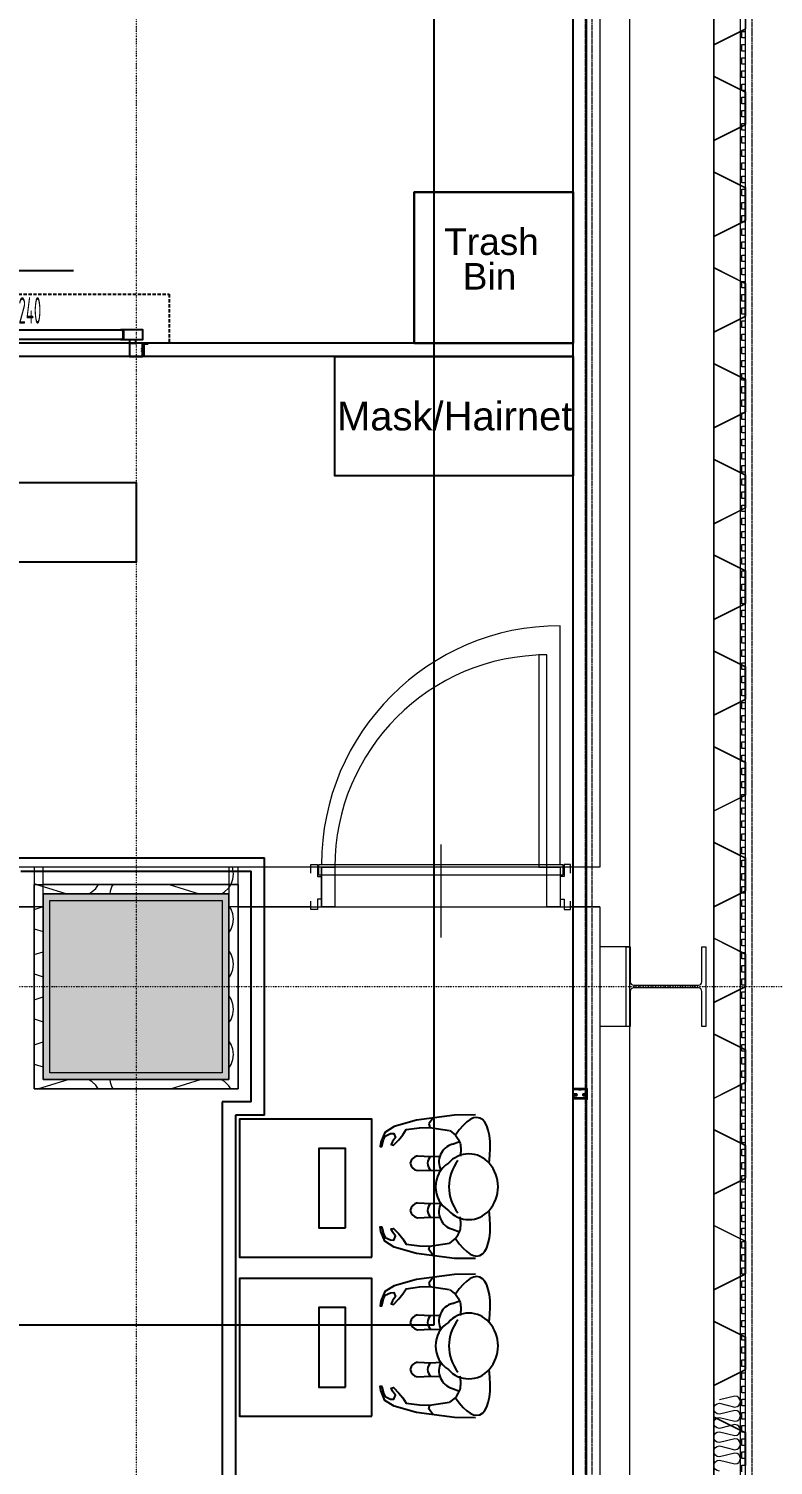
# Model space of a CAD drawing. Extents: x -32000 to 416743, y -254124 to 144214.
# Drawn here: x 261195 to 264005, y -1805 to 3611 of the extents above; entities that cross this region are included whole.
import ezdxf
from ezdxf.enums import TextEntityAlignment as Align

# ---------------------------------------------------------------- set-up
doc = ezdxf.new("R2010")
doc.units = 0
doc.header["$LTSCALE"] = 10
for name, pattern in [('H12PL4$0$JJP_三點線', [0.9, 0.3, -0.15, 0, -0.15, 0, -0.15, 0, -0.15]), ('H12PL4$0$JJP_虛線(退縮線、投影線、地下室範圍、非屬本工程、圖面分區)', [0.45, 0.3, -0.15]), ('H12PL4$0$TAI_虛線', [5.644, 2.822, -2.822]), ('XFDP30$0$HIDDEN2', [0.1875, 0.125, -0.0625]), ('XFM7P40ICA$0$H12PL4$0$JJP_三點線', [0.9, 0.3, -0.15, 0, -0.15, 0, -0.15, 0, -0.15]), ('XFM7P40ICA$0$H12PL4$0$JJP_虛線(退縮線、投影線、地下室範圍、非屬本工程、圖面分區)', [0.45, 0.3, -0.15])]:
    doc.linetypes.add(name, pattern=pattern)
for name, color, linetype in [('H12PL4$0$A-WALL-EX', 252, 'Continuous'), ('H12PL4$0$A-WALL-IN', 252, 'Continuous'), ('H12PL4$0$Door', 252, 'Continuous'), ('H12PL4$0$S-COL', 252, 'Continuous'), ('H12PL4$0$S-GRID', 252, 'Continuous'), ('H12PL4$0$S-SLAB-SHOW', 252, 'Continuous'), ('X-F2-L30-E-CT-LV-50K$0$E-CBL-EQPM', 230, 'Continuous'), ('X-F2-L30-FS-PIPE$0$F-SK-LINE3', 100, 'Continuous'), ('XFDP30$0$A-Door (50K)', 2, 'Continuous'), ('XFDP30$0$A-Partition-Col (50K)', 1, 'Continuous'), ('XFDP30$0$A-W-P1S (50K)', 2, 'Continuous'), ('XFDP30$0$A-W-P2D (50K)', 2, 'Continuous'), ('XFDP30$0$A-W-R1S (Rockwool) (50K)', 2, 'Continuous'), ('XFDP30$0$B-BM', 2, 'Continuous'), ('XFDP30$0$B-Gowning room improvement', 15, 'Continuous'), ('XFDP30$0$MDT-3-MF-4', 8, 'Continuous'), ('XFM7P40ICA$0$H12PL4$0$A-WALL-EX', 252, 'Continuous'), ('XFM7P40ICA$0$H12PL4$0$A-WALL-IN', 252, 'Continuous'), ('XFM7P40ICA$0$H12PL4$0$Hattch', 252, 'Continuous'), ('XFM7P40ICA$0$H12PL4$0$L40_19_GW', 252, 'Continuous'), ('XFM7P40ICA$0$H12PL4$0$L40_19_SIAGE1', 252, 'Continuous'), ('XFM7P40ICA$0$H12PL4$0$L40_19_SIAGE2', 252, 'Continuous'), ('XFM7P40ICA$0$H12PL4$0$L40_19_SIAGE3', 252, 'Continuous'), ('XFM7P40ICA$0$H12PL4$0$L40_19_STEEL2', 252, 'Continuous'), ('XFM7P40ICA$0$H12PL4$0$L40_19_TATEGU1', 252, 'Continuous'), ('XFM7P40ICA$0$H12PL4$0$L40_19_TATEGU3', 252, 'Continuous'), ('XFM7P40ICA$0$H12PL4$0$S-COL', 252, 'Continuous'), ('XFM7P40ICA$0$H12PL4$0$S-GRID', 252, 'Continuous')]:
    doc.layers.add(name, color=color, linetype=linetype)
doc.styles.add('XFDP30$0$AA-TXT', font='isocp.shx', dxfattribs={"width": 0.8, "bigfont": 'china.shx'})
doc.styles.add('XFDP30$0$shei', font='arial.ttf')

# ---------------------------------------------------------------- blocks, each defined once
blk = doc.blocks.new('H12PL4')
at = {"layer": 'H12PL4$0$A-WALL-EX', "linetype": 'H12PL4$0$JJP_虛線(退縮線、投影線、地下室範圍、非屬本工程、圖面分區)', "lineweight": 0, "flags": 128}
for points in [[(263780, -2650), (263780, 30380)], [(263319.5, 29919.5), (263319.5, -2069.5)]]:
    blk.add_lwpolyline(points, dxfattribs=at)
at = {"layer": 'H12PL4$0$A-WALL-EX', "lineweight": 0, "flags": 128}
for points in [[(263780, 30380), (263780, -2530)], [(263900, -2650), (263900, 30380)]]:
    blk.add_lwpolyline(points, dxfattribs=at)
at = {"layer": 'H12PL4$0$A-WALL-IN', "lineweight": 0}
for p, q in [((261215, 450), (261215, 300)), ((261250, 450), (261215, 450)), ((261215, 450), (261215, 300)), ((261250, 350), (261250, 450)), ((261250, 350), (261250, 450)), ((261950, 450), (261950, 350)), ((261985, 450), (261950, 450)), ((261950, 450), (261950, 350)), ((261985, 300), (261985, 450)), ((261985, 300), (261985, 450)), ((262300, 450), (262300, 300)), ((263200, 450), (263200, 300))]:
    blk.add_line(p, q, dxfattribs=at)
at = {"layer": 'H12PL4$0$A-WALL-IN', "lineweight": 0, "flags": 128}
for points in [[(263463, -2025), (263463, 26150)], [(263350, 9425), (263350, 450)], [(262300, 450), (252300, 450)], [(263350, 450), (263200, 450)], [(261215, 385), (261250, 385)], [(261215, 385), (261215, -385)], [(261950, 385), (261250, 385)], [(261985, 385), (261950, 385)], [(261985, -350), (261985, 385)], [(252985, 300), (261215, 300)], [(261985, 300), (262300, 300)], [(263200, 300), (263350, 300)], [(263350, 300), (263350, -2025)], [(261985, -385), (261985, -350)], [(261215, -385), (261250, -385)], [(261250, -385), (261985, -385)]]:
    blk.add_lwpolyline(points, dxfattribs=at)
at = {"layer": 'H12PL4$0$Door', "lineweight": 0}
for p, q in [((263150, 1250), (263120, 1250)), ((263120, 1250), (263120, 450)), ((263150, 450), (263150, 1250)), ((262300, 450), (262350, 450)), ((262300, 300), (262300, 450)), ((262350, 450), (262350, 300)), ((263120, 450), (263150, 450)), ((263150, 450), (263200, 450)), ((263150, 300), (263150, 450)), ((263200, 450), (263200, 300)), ((262350, 300), (262300, 300)), ((263200, 300), (263150, 300))]:
    blk.add_line(p, q, dxfattribs=at)
blk.add_arc((263150, 450), 800, 90, 180, dxfattribs=at)
at = {"layer": 'H12PL4$0$S-COL', "lineweight": 0, "flags": 128}
blk.add_lwpolyline([(261250, -350), (261950, -350), (261950, 350), (261250, 350)], close=True, dxfattribs=at)
at = {"layer": 'H12PL4$0$S-GRID', "linetype": 'H12PL4$0$JJP_三點線', "lineweight": 0}
for p, q in [((261600, 128250), (261600, -28000)), ((-29000, 0), (289600, 0))]:
    blk.add_line(p, q, dxfattribs=at)
at = {"layer": 'H12PL4$0$S-SLAB-SHOW', "linetype": 'H12PL4$0$TAI_虛線', "lineweight": 0, "flags": 128}
blk.add_lwpolyline([(263780, 30380), (263780, -2530)], dxfattribs=at)
blk = doc.blocks.new('XFDP30$0$GA2606')
blk.add_lwpolyline([(-13.2, 1), (-13.2, 0), (-15.7, 0), (-16, 0.3), (-16.3, 0), (-19.2, 0, -0.902738), (-19.3, 0.6), (-9.6, 2.6, 0.298217), (-8.7, 2), (-2.5, 2, 0.414214), (-1.5, 3), (-1.5, 18), (-2, 18), (-2, 19.8, -0.668179), (-1.7, 19.9), (0, 18.3), (0, 0), (-0.3, 0), (-2, 0)], format="xyb", close=True)
blk = doc.blocks.new('XFDP30$0$Door-100x000_AS')
at = {"ltscale": 5}
blk.add_hatch(color=256, dxfattribs=at).paths.add_polyline_path([(40.42, 32.86), (40.42, 26.86), (25.42, 29.86)])
for p, q in [((25.42, 29.86), (40.42, 32.86)), ((40.42, 32.86), (40.42, 26.86)), ((40.42, 26.86), (25.42, 29.86)), ((76.42, 29.86), (40.42, 29.86))]:
    blk.add_line(p, q)
at = {"color": 9, "linetype": 'XFDP30$0$HIDDEN2'}
blk.add_lwpolyline([(-115, 21), (112.5, 21), (112.5, 2.5), (-115, 2.5)], close=True, dxfattribs=at)
at = {"color": 1, "linetype": 'XFDP30$0$HIDDEN2'}
for points in [[(-104.97, 3.82), (-96.74, 3.82, 0.158507), (-96.72, 3.83), (-96.61, 3.91, 0.72636), (-96.63, 3.96), (-96.78, 3.96, 0.414214), (-96.8, 3.94, -0.414214), (-96.82, 3.92), (-97.53, 3.92, -0.414214), (-97.56, 3.95), (-97.56, 4.39, 0.414214), (-97.59, 4.42), (-97.63, 4.42, 0.414214), (-97.66, 4.39), (-97.66, 3.95, -0.414214), (-97.69, 3.92), (-97.85, 3.92, -0.414214), (-97.88, 3.95), (-97.88, 5.73), (-97.91, 5.76), (-97.88, 5.79), (-97.88, 7.57, -0.414214), (-97.85, 7.6), (-97.69, 7.6, -0.414214), (-97.66, 7.57), (-97.66, 7.13, 0.414214), (-97.63, 7.1), (-97.59, 7.1, 0.414214), (-97.56, 7.13), (-97.56, 7.57, -0.414214), (-97.53, 7.6), (-96.82, 7.6, -0.414214), (-96.8, 7.58), (-96.8, 7.58, 0.414214), (-96.78, 7.56), (-96.63, 7.56, 0.72636), (-96.61, 7.61), (-96.72, 7.69, 0.158507), (-96.74, 7.7), (-104.97, 7.7, 0.414214), (-105, 7.67), (-105, 3.85, 0.414214)], [(-0.03, 3.82), (-8.26, 3.82, -0.158507), (-8.28, 3.83), (-8.39, 3.91, -0.72636), (-8.37, 3.96), (-8.22, 3.96, -0.414214), (-8.2, 3.94, 0.414214), (-8.18, 3.92), (-7.47, 3.92, 0.414214), (-7.44, 3.95), (-7.44, 4.39, -0.414214), (-7.41, 4.42), (-7.37, 4.42, -0.414214), (-7.34, 4.39), (-7.34, 3.95, 0.414214), (-7.31, 3.92), (-7.15, 3.92, 0.414214), (-7.12, 3.95), (-7.12, 5.73), (-7.09, 5.76), (-7.12, 5.79), (-7.12, 7.57, 0.414214), (-7.15, 7.6), (-7.31, 7.6, 0.414214), (-7.34, 7.57), (-7.34, 7.13, -0.414214), (-7.37, 7.1), (-7.41, 7.1, -0.414214), (-7.44, 7.13), (-7.44, 7.57, 0.414214), (-7.47, 7.6), (-8.18, 7.6, 0.414214), (-8.2, 7.58), (-8.2, 7.58, -0.414214), (-8.22, 7.56), (-8.37, 7.56, -0.72636), (-8.39, 7.61), (-8.28, 7.69, -0.158507), (-8.26, 7.7), (-0.03, 7.7, -0.414214), (0, 7.67), (0, 3.85, -0.414214)]]:
    blk.add_lwpolyline(points, format="xyb", close=True, dxfattribs=at)
blk.add_lwpolyline([(-97.56, 3.98), (-97.56, 7.55), (-7.44, 7.55), (-7.44, 3.98)], close=True, dxfattribs=at)
for points in [[(-2.47, 3.82), (5.76, 3.82, 0.158507), (5.78, 3.83), (5.89, 3.91, 0.72636), (5.87, 3.96), (5.72, 3.96, 0.414214), (5.7, 3.94, -0.414214), (5.68, 3.92), (4.97, 3.92, -0.414214), (4.94, 3.95), (4.94, 4.39, 0.414214), (4.91, 4.42), (4.87, 4.42, 0.414214), (4.84, 4.39), (4.84, 3.95, -0.414214), (4.81, 3.92), (4.65, 3.92, -0.414214), (4.62, 3.95), (4.62, 5.73), (4.59, 5.76), (4.62, 5.79), (4.62, 7.57, -0.414214), (4.65, 7.6), (4.81, 7.6, -0.414214), (4.84, 7.57), (4.84, 7.13, 0.414214), (4.87, 7.1), (4.91, 7.1, 0.414214), (4.94, 7.13), (4.94, 7.57, -0.414214), (4.97, 7.6), (5.68, 7.6, -0.414214), (5.7, 7.58), (5.7, 7.58, 0.414214), (5.72, 7.56), (5.87, 7.56, 0.72636), (5.89, 7.61), (5.78, 7.69, 0.158507), (5.76, 7.7), (-2.47, 7.7, 0.414214), (-2.5, 7.67), (-2.5, 3.85, 0.414214)], [(102.47, 3.82), (94.24, 3.82, -0.158507), (94.22, 3.83), (94.11, 3.91, -0.72636), (94.13, 3.96), (94.28, 3.96, -0.414214), (94.3, 3.94, 0.414214), (94.32, 3.92), (95.03, 3.92, 0.414214), (95.06, 3.95), (95.06, 4.39, -0.414214), (95.09, 4.42), (95.13, 4.42, -0.414214), (95.16, 4.39), (95.16, 3.95, 0.414214), (95.19, 3.92), (95.35, 3.92, 0.414214), (95.38, 3.95), (95.38, 5.73), (95.41, 5.76), (95.38, 5.79), (95.38, 7.57, 0.414214), (95.35, 7.6), (95.19, 7.6, 0.414214), (95.16, 7.57), (95.16, 7.13, -0.414214), (95.13, 7.1), (95.09, 7.1, -0.414214), (95.06, 7.13), (95.06, 7.57, 0.414214), (95.03, 7.6), (94.32, 7.6, 0.414214), (94.3, 7.58), (94.3, 7.58, -0.414214), (94.28, 7.56), (94.13, 7.56, -0.72636), (94.11, 7.61), (94.22, 7.69, -0.158507), (94.24, 7.7), (102.47, 7.7, -0.414214), (102.5, 7.67), (102.5, 3.85, -0.414214)], [(-2.3, -0.53, 0.070096), (-2.29, -0.53, 0.334236), (-2.2, -0.54, 0.795363), (-2.25, -0.35), (-2.56, -0.35, -0.414214), (-2.66, -0.25), (-2.66, 0.25, -0.414214), (-2.56, 0.35), (-2.25, 0.35, 0.795363), (-2.2, 0.54, 0.334236), (-2.29, 0.53, 0.070096), (-2.3, 0.53, 0.06212), (-2.3, 0.53, -0.357966), (-2.34, 0.5, -0.114149), (-2.34, 0.5), (-2.47, 0.58, 0.520559), (-2.48, 0.57, -0.09816), (-2.49, 0.55, -0.704497), (-2.56, 0.57, 0.231019), (-2.68, 0.76, -0.259663), (-2.72, 0.83), (-2.72, 1.54, 0.250846), (-2.66, 1.61, 0.148829), (-2.66, 1.64), (-2.77, 1.93, 0.835879), (-2.96, 1.9), (-2.96, -1.9, 0.835879), (-2.77, -1.93), (-2.66, -1.64, 0.148829), (-2.66, -1.61, 0.250846), (-2.72, -1.54), (-2.72, -0.83, -0.259663), (-2.68, -0.76, 0.231019), (-2.56, -0.57, -0.704497), (-2.49, -0.55, -0.09816), (-2.48, -0.57, 0.520559), (-2.47, -0.58), (-2.34, -0.5, -0.114149), (-2.34, -0.5, -0.357966), (-2.3, -0.53, 0.06212)], [(102.3, -0.53, -0.070096), (102.29, -0.53, -0.334236), (102.2, -0.54, -0.795363), (102.25, -0.35), (102.56, -0.35, 0.414214), (102.66, -0.25), (102.66, 0.25, 0.414214), (102.56, 0.35), (102.25, 0.35, -0.795363), (102.2, 0.54, -0.334236), (102.29, 0.53, -0.070096), (102.3, 0.53, -0.06212), (102.3, 0.53, 0.357966), (102.34, 0.5, 0.114149), (102.34, 0.5), (102.47, 0.58, -0.520559), (102.48, 0.57, 0.09816), (102.49, 0.55, 0.704497), (102.56, 0.57, -0.231019), (102.68, 0.76, 0.259663), (102.72, 0.83), (102.72, 1.54, -0.250846), (102.66, 1.61, -0.148829), (102.66, 1.64), (102.77, 1.93, -0.835879), (102.96, 1.9), (102.96, -1.9, -0.835879), (102.77, -1.93), (102.66, -1.64, -0.148829), (102.66, -1.61, -0.250846), (102.72, -1.54), (102.72, -0.83, 0.259663), (102.68, -0.76, -0.231019), (102.56, -0.57, 0.704497), (102.49, -0.55, 0.09816), (102.48, -0.57, -0.520559), (102.47, -0.58), (102.34, -0.5, 0.114149), (102.34, -0.5, 0.357966), (102.3, -0.53, -0.06212)]]:
    blk.add_lwpolyline(points, format="xyb", close=True)
for points in [[(4.94, 3.98), (4.94, 7.55), (95.06, 7.55), (95.06, 3.98)], [(-2.5, 2.5), (2.5, 2.5), (2.5, -2.5), (-2.5, -2.5)], [(102.5, 2.5), (97.5, 2.5), (97.5, -2.5), (102.5, -2.5)]]:
    blk.add_lwpolyline(points, close=True)
at = {"ltscale": 5}
for points in [[(2.5, 2.5), (0.03, 2.5), (0.03, 3.82), (2.5, 3.82)], [(97.5, 2.5), (99.97, 2.5), (99.97, 3.82), (97.5, 3.82)]]:
    blk.add_lwpolyline(points, close=True, dxfattribs=at)
at = {"yscale": 0.09999999999990905}
for p, xscale, zscale, rotation in [((-2.5, 2.5), 0.09999999999990905, 0.09999999999990905, 90), ((102.5, 2.5), -0.09999999999990905, 0.1, 270), ((-2.5, -2.5), -0.09999999999990905, 0.1, 90), ((102.5, -2.5), 0.09999999999990905, 0.09999999999990905, 270)]:
    blk.add_blockref('XFDP30$0$GA2606', p, dxfattribs=dict(at, xscale=xscale, zscale=zscale, rotation=rotation))
at = {"color": 9, "style": 'XFDP30$0$AA-TXT', "width": 0.45}
blk.add_attdef('100X240', text='', height=10, dxfattribs=at).set_placement((50, 14.43), align=Align.MIDDLE)
blk = doc.blocks.new('XFDP30$0$~caps masks')
at = {"layer": 'XFDP30$0$B-Gowning room improvement'}
blk.add_lwpolyline([(0, 450), (900, 450), (900, 0), (0, 0)], close=True, dxfattribs=at)
at = {"layer": 'XFDP30$0$B-Gowning room improvement', "style": 'XFDP30$0$shei'}
blk.add_text('Mask/Hairnet', height=108, dxfattribs=at).set_placement((8.1, 171.7))
blk = doc.blocks.new('XFDP30$0$TP1-50-Partition_Col-side')
blk.add_lwpolyline([(-2.53, -4), (-2.53, -3.88), (-2.58, -3.88), (-2.53, -3), (-2.53, -0.3), (-2.38, -0.15), (-0.65, -0.15), (-0.5, -0.25), (-0.05, -0.25), (0, -0.22), (0.05, -0.25), (0.5, -0.25), (0.65, -0.15), (2.37, -0.15), (2.52, -0.3), (2.52, -3), (2.57, -3.88), (2.52, -3.88), (2.52, -4), (2.67, -4), (2.67, 0), (-2.68, 0), (-2.68, -4)], close=True)
for points in [[(-1.6, -2.06), (-2.32, -2.06, 0.414213), (-2.44, -2.18), (-2.44, -3.64), (-2.5, -3.64), (-2.5, -2.18, -0.414213), (-2.32, -2), (-1.6, -2), (-1.6, -2.06)], [(1.6, -2.06), (2.32, -2.06, -0.414213), (2.44, -2.18), (2.44, -3.64), (2.5, -3.64), (2.5, -2.18, 0.414213), (2.32, -2), (1.6, -2), (1.6, -2.06)]]:
    blk.add_lwpolyline(points, format="xyb")
blk.add_lwpolyline([(2.24, -3.56), (-2.24, -3.56, -0.414214), (-2.31, -3.49), (-2.31, -2.59, -0.414214), (-2.24, -2.52), (-1.28, -2.52, 0.414214), (-1.1, -2.34), (-1.1, -2.24, 0.414214), (-1.28, -2.06), (-1.89, -2.06), (-1.89, -2.14), (-1.28, -2.14, -0.414214), (-1.18, -2.24), (-1.18, -2.34, -0.414214), (-1.28, -2.44), (-2.24, -2.44, 0.414214), (-2.39, -2.59), (-2.39, -3.49, 0.414214), (-2.24, -3.64), (2.24, -3.64, 0.414214), (2.39, -3.49), (2.39, -2.59, 0.414214), (2.24, -2.44), (1.28, -2.44, -0.414214), (1.18, -2.34), (1.18, -2.24, -0.414214), (1.28, -2.14), (1.89, -2.14), (1.89, -2.06), (1.28, -2.06, 0.414214), (1.1, -2.24), (1.1, -2.34, 0.414214), (1.28, -2.52), (2.24, -2.52, -0.414214), (2.31, -2.59), (2.31, -3.49, -0.414214)], format="xyb", close=True)
blk = doc.blocks.new('XFDP30')
at = {"layer": 'XFDP30$0$A-W-P1S (50K)'}
for p, q in [((263300, -385), (263300, 19850)), ((263250, -385), (263250, 19800)), ((261115, 485), (262085, 485)), ((261165, 435), (262035, 435)), ((262035, -435), (262035, 435)), ((262085, -485), (262085, 485)), ((261925, -435), (261925, -2000)), ((262035, -435), (261925, -435)), ((261975, -485), (261975, -2000)), ((262085, -485), (261975, -485))]:
    blk.add_line(p, q, dxfattribs=at)
at = {"layer": 'XFDP30$0$A-W-P2D (50K)'}
for p, q in [((263250, 2425), (259225, 2425)), ((263250, 2375), (259175, 2375))]:
    blk.add_line(p, q, dxfattribs=at)
at = {"layer": 'XFDP30$0$A-W-R1S (Rockwool) (50K)'}
for p, q in [((263250, -2000), (263250, -385)), ((263300, -2050), (263300, -385))]:
    blk.add_line(p, q, dxfattribs=at)
at = {"layer": 'XFDP30$0$B-BM'}
for points in [[(262490, -1020), (262490, -500), (261990, -500), (261990, -1020)], [(262390, -910), (262390, -610), (262290, -610), (262290, -910)], [(262490, -1620), (262490, -1100), (261990, -1100), (261990, -1620)], [(262390, -1510), (262390, -1210), (262290, -1210), (262290, -1510)]]:
    blk.add_lwpolyline(points, close=True, dxfattribs=at)
at = {"layer": 'XFDP30$0$B-Gowning room improvement', "lineweight": 30, "ltscale": 10}
blk.add_lwpolyline([(263250, 2425), (262650, 2425), (262650, 2995), (263250, 2995)], close=True, dxfattribs=at)
at = {"layer": 'XFDP30$0$MDT-3-MF-4'}
for p, q in [((262880.7, -484.1), (262801.7, -485)), ((262721.8, -495.5), (262704.9, -518)), ((262704.9, -518), (262709, -531.3)), ((262784.3, -542.7), (262805.7, -559.7)), ((262793.6, -594.4), (262820.2, -584.6)), ((262793.6, -915.2), (262820.2, -925)), ((262784.3, -967), (262805.7, -949.9)), ((262704.9, -991.6), (262709, -978.3)), ((262721.8, -1014.1), (262704.9, -991.6)), ((262880.7, -1025.5), (262801.7, -1024.6)), ((262721.8, -1095.5), (262704.9, -1118)), ((262704.9, -1118), (262709, -1131.3)), ((262880.7, -1084.1), (262801.7, -1085)), ((262784.3, -1142.7), (262805.7, -1159.7)), ((262793.6, -1194.4), (262820.2, -1184.6)), ((262793.6, -1515.2), (262820.2, -1525)), ((262784.3, -1567), (262805.7, -1549.9)), ((262704.9, -1591.6), (262709, -1578.3)), ((262721.8, -1614.1), (262704.9, -1591.6)), ((262880.7, -1625.5), (262801.7, -1624.6))]:
    blk.add_line(p, q, dxfattribs=at)
for points in [[(262801.7, -485), (262658.4, -503.8), (262574.6, -527.6), (262538.2, -549.8), (262524, -586.2), (262521.7, -603.2), (262526.9, -603.2), (262534.1, -577.3), (262540.3, -563.8), (262560, -554.5), (262572.4, -553.5), (262578.6, -569), (262567.2, -584.5), (262563.1, -595.9), (262571.3, -598), (262592, -577.3), (262606.5, -558.7), (262619.9, -539), (262670.1, -532.5), (262707.7, -531.1), (262782.9, -542.4)], [(262662.5, -638.1), (262712.5, -640.3), (262746.4, -639)], [(262662.5, -693.9), (262712.5, -691.7), (262750.1, -693.1)], [(262662.5, -815.8), (262712.5, -817.9), (262750.1, -816.6)], [(262801.7, -1024.6), (262658.4, -1005.8), (262574.6, -982), (262538.2, -959.9), (262524, -923.4), (262521.7, -906.4), (262526.9, -906.4), (262534.1, -932.3), (262540.3, -945.8), (262560, -955.1), (262572.4, -956.1), (262578.6, -940.6), (262567.2, -925.1), (262563.1, -913.7), (262571.3, -911.6), (262592, -932.3), (262606.5, -950.9), (262619.9, -970.6), (262670.1, -977.2), (262707.7, -978.5), (262782.9, -967.2)], [(262662.5, -871.5), (262712.5, -869.3), (262746.3, -870.6)], [(262801.7, -1085), (262658.4, -1103.8), (262574.6, -1127.6), (262538.2, -1149.8), (262524, -1186.2), (262521.7, -1203.2), (262526.9, -1203.2), (262534.1, -1177.3), (262540.3, -1163.8), (262560, -1154.5), (262572.4, -1153.5), (262578.6, -1169), (262567.2, -1184.5), (262563.1, -1195.9), (262571.3, -1198), (262592, -1177.3), (262606.5, -1158.7), (262619.9, -1139), (262670.1, -1132.5), (262707.7, -1131.1), (262782.9, -1142.4)], [(262662.5, -1238.1), (262712.5, -1240.3), (262746.4, -1239)], [(262662.5, -1293.9), (262712.5, -1291.7), (262750.1, -1293.1)], [(262662.5, -1415.8), (262712.5, -1417.9), (262750.1, -1416.6)], [(262801.7, -1624.6), (262658.4, -1605.8), (262574.6, -1582), (262538.2, -1559.9), (262524, -1523.4), (262521.7, -1506.4), (262526.9, -1506.4), (262534.1, -1532.3), (262540.3, -1545.8), (262560, -1555.1), (262572.4, -1556.1), (262578.6, -1540.6), (262567.2, -1525.1), (262563.1, -1513.7), (262571.3, -1511.6), (262592, -1532.3), (262606.5, -1550.9), (262619.9, -1570.6), (262670.1, -1577.2), (262707.7, -1578.5), (262782.9, -1567.2)], [(262662.5, -1471.5), (262712.5, -1469.3), (262746.3, -1470.6)]]:
    blk.add_lwpolyline(points, dxfattribs=at)
for centre, radius, start, end in [((262812.6, -661.7), 69.9, 105.7611, 206.6613), ((262668.5, -671.9), 34.4, 99.9771, 170.0229), ((262731.7, -666), 32, 126.6769, 233.3231), ((262855.7, -733.1), 102.2, 41.0438, 138.9562), ((262668.5, -660), 34.4, 189.9771, 260.0229), ((262836, -754.8), 105.8, 122.885, 237.115), ((262941.3, -754.8), 160.5, 142.0287, 217.9713), ((262830.7, -754.8), 135.3, 318.9782, 41.0218), ((262668.5, -849.6), 34.4, 99.9771, 170.0229), ((262668.5, -837.7), 34.4, 189.9771, 260.0229), ((262731.7, -843.6), 32, 126.6769, 233.3231), ((262812.6, -847.9), 69.9, 153.3387, 254.2389), ((262855.7, -776.5), 102.2, 221.0438, 318.9562), ((262668.5, -1271.9), 34.4, 99.9771, 170.0229), ((262731.7, -1266), 32, 126.6769, 233.3231), ((262812.6, -1261.7), 69.9, 105.7611, 206.6613), ((262855.7, -1333.1), 102.2, 41.0438, 138.9562), ((262668.5, -1260), 34.4, 189.9771, 260.0229), ((262836, -1354.8), 105.8, 122.885, 237.115), ((262941.3, -1354.8), 160.5, 142.0287, 217.9713), ((262830.7, -1354.8), 135.3, 318.9782, 41.0218), ((262668.5, -1449.6), 34.4, 99.9771, 170.0229), ((262668.5, -1437.7), 34.4, 189.9771, 260.0229), ((262731.7, -1443.6), 32, 126.6769, 233.3231), ((262812.6, -1447.9), 69.9, 153.3387, 254.2389), ((262855.7, -1376.5), 102.2, 221.0438, 318.9562)]:
    blk.add_arc(centre, radius, start, end, dxfattribs=at)
for centre, major_axis, start_param, end_param in [((262824.4, -743.2), (-70.3, -248.5), 1.984264, 3.986456), ((262824.4, -766.4), (-70.3, 248.5), 2.296729, 4.298921), ((262824.4, -1343.2), (-70.3, -248.5), 1.984264, 3.986456), ((262824.4, -1366.4), (-70.3, 248.5), 2.296729, 4.298921)]:
    blk.add_ellipse(centre, major_axis=major_axis, ratio=0.35182, start_param=start_param, end_param=end_param, dxfattribs=at)
for points in [[(262805.7, -559.7), (262822.5, -590.7), (262823.4, -641.1)], [(262805.7, -949.9), (262822.5, -918.9), (262823.4, -868.6)], [(262805.7, -1159.7), (262822.5, -1190.7), (262823.4, -1241.1)], [(262805.7, -1549.9), (262822.5, -1518.9), (262823.4, -1468.6)]]:
    blk.add_spline(points, degree=3, dxfattribs=at)
at = {"layer": 'XFDP30$0$A-Door (50K)', "xscale": 10, "yscale": 10, "zscale": 10}
blk.add_blockref('XFDP30$0$Door-100x000_AS', (260600, 2400), dxfattribs=at).add_auto_attribs({'100X240': 'AS_100x240'})
at = {"layer": 'XFDP30$0$A-Partition-Col (50K)', "xscale": 10, "yscale": 10, "zscale": 10}
blk.add_blockref('XFDP30$0$TP1-50-Partition_Col-side', (263275, -385, 0), dxfattribs=at)
at = {"layer": 'XFDP30$0$B-Gowning room improvement', "lineweight": 30}
blk.add_blockref('XFDP30$0$~caps masks', (262350, 1925), dxfattribs=at)
at = {"layer": 'XFDP30$0$B-Gowning room improvement', "style": 'XFDP30$0$shei'}
for s, p in [('Trash', (262941.4, 2758)), ('Bin', (262933.9, 2627.5))]:
    blk.add_text(s, height=100, dxfattribs=at).set_placement(p, align=Align.CENTER)
blk = doc.blocks.new('X-F2-L30-E-CT-LV-50K')
at = {"layer": 'X-F2-L30-E-CT-LV-50K$0$E-CBL-EQPM'}
blk.add_lwpolyline([(255675, 1900), (261600, 1900), (261600, 1600), (255675, 1600)], close=True, dxfattribs=at)
blk = doc.blocks.new('XFM7P40ICA$0$H12PL4')
at = {"layer": 'XFM7P40ICA$0$H12PL4$0$Hattch', "linetype": 'Continuous', "lineweight": 0}
blk.add_hatch(color=256, dxfattribs=at).paths.add_polyline_path([(261250, -350), (261950, -350), (261950, 350), (261250, 350)])
at = {"layer": 'XFM7P40ICA$0$H12PL4$0$A-WALL-EX', "lineweight": 0}
for p, q in [((261215, 450), (261215, 300)), ((261250, 450), (261215, 450)), ((261215, 450), (261215, 300)), ((261250, 350), (261250, 450)), ((261250, 350), (261250, 450)), ((261950, 450), (261950, 350)), ((261985, 450), (261950, 450)), ((261950, 450), (261950, 350)), ((261985, 300), (261985, 450)), ((261985, 300), (261985, 450))]:
    blk.add_line(p, q, dxfattribs=at)
at = {"layer": 'XFM7P40ICA$0$H12PL4$0$A-WALL-EX', "linetype": 'XFM7P40ICA$0$H12PL4$0$JJP_虛線(退縮線、投影線、地下室範圍、非屬本工程、圖面分區)', "lineweight": 0, "flags": 128}
for points in [[(263925, -2657.9), (263925, 30525)], [(263780, -2650), (263780, 30380)], [(263295, 29895), (263295, -2027.9)], [(263319.5, 29919.5), (263319.5, -2069.5)]]:
    blk.add_lwpolyline(points, dxfattribs=at)
at = {"layer": 'XFM7P40ICA$0$H12PL4$0$A-WALL-EX', "lineweight": 0, "flags": 128}
for points in [[(263780, 30380), (263780, -2530)], [(263900, -2650), (263900, 30380)], [(263463, -2025), (263463, 26150)], [(263350, 9425), (263350, 450)], [(263350, 450), (252300, 450)], [(252985, 300), (261215, 300)], [(261985, 300), (263350, 300)], [(263350, 300), (263350, -2025)]]:
    blk.add_lwpolyline(points, dxfattribs=at)
at = {"layer": 'XFM7P40ICA$0$H12PL4$0$A-WALL-IN', "lineweight": 0, "flags": 128}
for points in [[(261215, 385), (261250, 385)], [(261215, 385), (261215, -385)], [(261950, 385), (261250, 385)], [(261985, 385), (261950, 385)], [(261985, -350), (261985, 385)], [(261985, -385), (261985, -350)], [(261215, -385), (261250, -385)], [(261250, -385), (261985, -385)]]:
    blk.add_lwpolyline(points, dxfattribs=at)
at = {"layer": 'XFM7P40ICA$0$H12PL4$0$Hattch', "lineweight": 0}
for p, q in [((263900, 3734.1), (263900, 3610.4)), ((263780, 3551.2), (263898.3, 3610.4)), ((263781.7, 3550.2), (263900, 3609.3)), ((263780, 3431.2), (263780, 3551.2)), ((263781.7, 3432.3), (263781.7, 3550.2)), ((263780, 3431.2), (263898.3, 3372.1)), ((263781.7, 3432.3), (263900, 3373.1)), ((263898.3, 3250.4), (263898.3, 3372.1)), ((263900, 3373.1), (263900, 3249.3)), ((263780, 3190.2), (263898.3, 3249.3)), ((263781.7, 3189.1), (263900, 3248.3)), ((263780, 3070.2), (263780, 3190.2)), ((263781.7, 3071.2), (263781.7, 3189.1)), ((263780, 3070.2), (263898.3, 3011)), ((263781.7, 3071.2), (263900, 3012.1)), ((263898.3, 2889.3), (263898.3, 3011)), ((263900, 3012.1), (263900, 2888.3)), ((263780, 2829.1), (263898.3, 2888.3)), ((263781.7, 2828.1), (263900, 2887.3)), ((263780, 2709.1), (263780, 2829.1)), ((263781.7, 2710.2), (263781.7, 2828.1)), ((263780, 2709.1), (263898.3, 2650)), ((263781.7, 2710.2), (263900, 2651)), ((263898.3, 2528.3), (263898.3, 2650)), ((263900, 2651), (263900, 2527.3)), ((263780, 2468.1), (263898.3, 2527.3)), ((263781.7, 2467.1), (263900, 2526.2)), ((263780, 2348.1), (263780, 2468.1)), ((263781.7, 2349.1), (263781.7, 2467.1)), ((263780, 2348.1), (263898.3, 2288.9)), ((263781.7, 2349.1), (263900, 2290)), ((263898.3, 2167.3), (263898.3, 2288.9)), ((263900, 2290), (263900, 2166.2)), ((263780, 2107.1), (263898.3, 2166.2)), ((263781.7, 2106), (263900, 2165.2)), ((263780, 1987.1), (263780, 2107.1)), ((263781.7, 1988.1), (263781.7, 2106)), ((263780, 1987.1), (263898.3, 1927.9)), ((263781.7, 1988.1), (263900, 1928.9)), ((263898.3, 1806.2), (263898.3, 1927.9)), ((263900, 1928.9), (263900, 1805.2)), ((263780, 1746), (263898.3, 1805.2)), ((263781.7, 1745), (263900, 1804.2)), ((263780, 1626), (263780, 1746)), ((263781.7, 1627.1), (263781.7, 1745)), ((263780, 1626), (263898.3, 1566.9)), ((263781.7, 1627.1), (263900, 1567.9)), ((263898.3, 1445.2), (263898.3, 1566.9)), ((263900, 1567.9), (263900, 1444.2)), ((263780, 1385), (263898.3, 1444.2)), ((263781.7, 1384), (263900, 1443.1)), ((263780, 1265), (263780, 1385)), ((263781.7, 1266), (263781.7, 1384)), ((263780, 1265), (263898.3, 1205.8)), ((263781.7, 1266), (263900, 1206.9)), ((263898.3, 1084.2), (263898.3, 1205.8)), ((263900, 1206.9), (263900, 1083.1)), ((263780, 1024), (263898.3, 1083.1)), ((263781.7, 1022.9), (263900, 1082.1)), ((263780, 904), (263780, 1024)), ((263781.7, 905), (263781.7, 1022.9)), ((263780, 904), (263898.3, 844.8)), ((263781.7, 905), (263900, 845.8)), ((263898.3, 723.1), (263898.3, 844.8)), ((263900, 845.8), (263900, 722.1)), ((263780, 662.9), (263898.3, 722.1)), ((263781.7, 661.9), (263900, 721)), ((263780, 542.9), (263780, 662.9)), ((263781.7, 544), (263781.7, 661.9)), ((263780, 542.9), (263898.3, 483.8)), ((263781.7, 544), (263900, 484.8)), ((261965.7, 443.7), (261963.4, 450)), ((261968, 424.2), (261965.7, 443.7)), ((263898.3, 362.1), (263898.3, 483.8)), ((263900, 484.8), (263900, 361)), ((261215, 388), (261250, 377.2)), ((261224.6, 385), (261250, 377.2)), ((261448.1, 369.9), (261458.1, 385)), ((261513.7, 385), (261509, 377.9)), ((261724.6, 385), (261838.6, 350)), ((261950, 372.7), (261959, 386.3)), ((261950, 372.7), (261958.1, 385)), ((261959, 386.3), (261965.7, 404.7)), ((261965.7, 404.7), (261968, 424.2)), ((261250, 377.2), (261338.6, 350)), ((261422.5, 350), (261433.8, 356.5)), ((261433.8, 356.5), (261448.1, 369.9)), ((261502.3, 359.5), (261501.2, 350)), ((261509, 377.9), (261502.3, 359.5)), ((261922.5, 350), (261933.8, 356.5)), ((261933.8, 356.5), (261948.1, 369.9)), ((261948.1, 369.9), (261950, 372.7)), ((263780, 301.9), (263898.3, 361)), ((263781.7, 300.8), (263900, 360)), ((261215, 290.5), (261250, 301.3)), ((261245.8, 300), (261250, 301.3)), ((261959, 292.2), (261950, 305.8)), ((261953.8, 300), (261950, 305.8)), ((261965.7, 273.7), (261959, 292.2)), ((261968, 254.2), (261965.7, 273.7)), ((263780, 181.9), (263780, 301.9)), ((263781.7, 182.9), (263781.7, 300.8)), ((261215, 218), (261250, 207.2)), ((261959, 216.3), (261965.7, 234.7)), ((261965.7, 234.7), (261968, 254.2)), ((261950, 202.7), (261959, 216.3)), ((263780, 181.9), (263898.3, 122.7)), ((263781.7, 182.9), (263900, 123.8)), ((261215, 120.5), (261250, 131.3)), ((261959, 122.2), (261950, 135.8)), ((261965.7, 103.7), (261959, 122.2)), ((263898.3, 1), (263898.3, 122.7)), ((263900, 123.8), (263900, 0)), ((261959, 46.3), (261965.7, 64.7)), ((261968, 84.2), (261965.7, 103.7)), ((261965.7, 64.7), (261968, 84.2)), ((261215, 48), (261250, 37.2)), ((261950, 32.7), (261959, 46.3)), ((261215, -49.5), (261250, -38.7)), ((261959, -47.8), (261950, -34.2)), ((261965.7, -66.3), (261959, -47.8)), ((263780, -59.2), (263898.3, 0)), ((263781.7, -60.2), (263900, -1)), ((261959, -123.7), (261965.7, -105.3)), ((261968, -85.8), (261965.7, -66.3)), ((261965.7, -105.3), (261968, -85.8)), ((263780, -179.2), (263780, -59.2)), ((263781.7, -178.1), (263781.7, -60.2)), ((261215, -122), (261250, -132.8)), ((261950, -137.3), (261959, -123.7)), ((261215, -219.5), (261250, -208.7)), ((261959, -217.8), (261950, -204.2)), ((263780, -179.2), (263898.3, -238.3)), ((263781.7, -178.1), (263900, -237.3)), ((261965.7, -236.3), (261959, -217.8)), ((261968, -255.8), (261965.7, -236.3)), ((261965.7, -275.3), (261968, -255.8)), ((263898.3, -360), (263898.3, -238.3)), ((263900, -237.3), (263900, -361)), ((261215, -292), (261250, -302.8)), ((261950, -307.3), (261959, -293.7)), ((261959, -293.7), (261965.7, -275.3)), ((261229.6, -385), (261250, -378.7)), ((261250, -378.7), (261343.5, -350)), ((261433.8, -358), (261419.8, -350)), ((261448.1, -371.4), (261433.8, -358)), ((261457.1, -385), (261448.1, -371.4)), ((261501, -350), (261502.3, -361)), ((261502.3, -361), (261509, -379.5)), ((261729.6, -385), (261843.5, -350)), ((261933.8, -358), (261919.8, -350)), ((261948.1, -371.4), (261933.8, -358)), ((261950, -374.2), (261948.1, -371.4)), ((261957.1, -385), (261950, -374.2)), ((263780, -420.2), (263898.3, -361)), ((263781.7, -421.2), (263900, -362.1)), ((261509, -379.5), (261512.7, -385)), ((263780, -540.2), (263780, -420.2)), ((263781.7, -539.2), (263781.7, -421.2)), ((263780, -540.2), (263898.3, -599.4)), ((263781.7, -539.2), (263900, -598.3)), ((263898.3, -721), (263898.3, -599.4)), ((263900, -598.3), (263900, -722.1)), ((263780, -781.2), (263898.3, -722.1)), ((263781.7, -782.3), (263900, -723.1)), ((263780, -901.2), (263780, -781.2)), ((263781.7, -900.2), (263781.7, -782.3)), ((263780, -901.2), (263898.3, -960.4)), ((263781.7, -900.2), (263900, -959.4)), ((263898.3, -1082.1), (263898.3, -960.4)), ((263900, -959.4), (263900, -1083.1)), ((263780, -1142.3), (263898.3, -1083.1)), ((263781.7, -1143.3), (263900, -1084.2)), ((263780, -1262.3), (263780, -1142.3)), ((263781.7, -1261.2), (263781.7, -1143.3)), ((263780, -1262.3), (263898.3, -1321.4)), ((263781.7, -1261.2), (263900, -1320.4)), ((263898.3, -1443.1), (263898.3, -1321.4)), ((263900, -1320.4), (263900, -1444.2)), ((263780, -1503.3), (263898.3, -1444.2)), ((263781.7, -1504.4), (263900, -1445.2)), ((263780, -1623.3), (263780, -1503.3)), ((263781.7, -1622.3), (263781.7, -1504.4)), ((263780, -1623.3), (263898.3, -1682.5)), ((263781.7, -1622.3), (263900, -1681.4)), ((263898.3, -1804.2), (263898.3, -1682.5)), ((263900, -1681.4), (263900, -1805.2))]:
    blk.add_line(p, q, dxfattribs=at)
at = {"layer": 'XFM7P40ICA$0$H12PL4$0$L40_19_GW', "lineweight": 0, "flags": 128}
blk.add_lwpolyline([(263801.1, -1826.5, -1), (263801.1, -1785.3), (263859.9, -1799.7, 1), (263859.9, -1758.5), (263801.1, -1772.9, -1), (263801.1, -1731.7), (263859.9, -1746.1, 1), (263859.9, -1704.9), (263801.1, -1719.3, -1), (263801.1, -1678.1), (263859.9, -1692.5, 1), (263859.9, -1651.3), (263801.1, -1665.7, -1), (263801.1, -1624.5), (263859.9, -1638.9, 1), (263859.9, -1597.7), (263801.1, -1612.1, -1), (263801.1, -1570.9), (263859.9, -1585.3, 1), (263859.9, -1544.1), (263801.1, -1558.5)], format="xyb", dxfattribs=at)
at = {"layer": 'XFM7P40ICA$0$H12PL4$0$L40_19_SIAGE1', "lineweight": 0}
for p, q in [((263350, 9425), (263350, 450)), ((262260, 450), (252150, 450)), ((263350, 450), (263240, 450))]:
    blk.add_line(p, q, dxfattribs=at)
at = {"layer": 'XFM7P40ICA$0$H12PL4$0$L40_19_SIAGE2', "lineweight": 0}
for p, q in [((261250, 300), (252950, 300)), ((262260, 300), (261950, 300)), ((263350, 300), (263240, 300)), ((263350, 300), (263350, -2100))]:
    blk.add_line(p, q, dxfattribs=at)
at = {"layer": 'XFM7P40ICA$0$H12PL4$0$L40_19_SIAGE2', "lineweight": 0, "flags": 128}
blk.add_lwpolyline([(263885.5, -1828.8), (263885.5, -1804), (263900, -1804), (263900, -1779.2), (263885.5, -1779.2), (263885.5, -1754.4), (263900, -1754.4), (263900, -1729.6), (263885.5, -1729.6), (263885.5, -1704.8), (263900, -1704.8), (263900, -1680), (263885.5, -1680), (263885.5, -1655.2), (263900, -1655.2), (263900, -1630.4), (263885.5, -1630.4), (263885.5, -1605.6), (263900, -1605.6), (263900, -1580.8), (263885.5, -1580.8), (263885.5, -1556), (263900, -1556), (263900, -1531.2), (263885.5, -1531.2), (263885.5, -1506.4), (263900, -1506.4), (263900, -1481.6), (263885.5, -1481.6), (263885.5, -1456.8), (263900, -1456.8), (263900, -1432), (263885.5, -1432), (263885.5, -1407.2), (263900, -1407.2), (263900, -1382.4), (263885.5, -1382.4), (263885.5, -1357.6), (263900, -1357.6), (263900, -1332.8), (263885.5, -1332.8), (263885.5, -1308), (263900, -1308), (263900, -1283.2), (263885.5, -1283.2), (263885.5, -1258.4), (263900, -1258.4), (263900, -1233.6), (263885.5, -1233.6), (263885.5, -1208.8), (263900, -1208.8), (263900, -1184), (263885.5, -1184), (263885.5, -1159.2), (263900, -1159.2), (263900, -1134.4), (263885.5, -1134.4), (263885.5, -1109.6), (263900, -1109.6), (263900, -1084.8), (263885.5, -1084.8), (263885.5, -1060), (263900, -1060), (263900, -1035.2), (263885.5, -1035.2), (263885.5, -1010.4), (263900, -1010.4), (263900, -985.6), (263885.5, -985.6), (263885.5, -960.8), (263900, -960.8), (263900, -936), (263885.5, -936), (263885.5, -911.2), (263900, -911.2), (263900, -886.4), (263885.5, -886.4), (263885.5, -861.6), (263900, -861.6), (263900, -836.8), (263885.5, -836.8), (263885.5, -812), (263900, -812), (263900, -787.2), (263885.5, -787.2), (263885.5, -762.4), (263900, -762.4), (263900, -737.6), (263885.5, -737.6), (263885.5, -712.8), (263900, -712.8), (263900, -688), (263885.5, -688), (263885.5, -663.2), (263900, -663.2), (263900, -638.4), (263885.5, -638.4), (263885.5, -613.6), (263900, -613.6), (263900, -588.8), (263885.5, -588.8), (263885.5, -564), (263900, -564), (263900, -539.2), (263885.5, -539.2), (263885.5, -514.4), (263900, -514.4), (263900, -489.6), (263885.5, -489.6), (263885.5, -464.8), (263900, -464.8), (263900, -440), (263885.5, -440), (263885.5, -415.2), (263900, -415.2), (263900, -390.4), (263885.5, -390.4), (263885.5, -365.6), (263900, -365.6), (263900, -342.4), (263885.5, -342.4), (263885.5, -317.6), (263900, -317.6), (263900, -292.8), (263885.5, -292.8), (263885.5, -268), (263900, -268), (263900, -243.2), (263885.5, -243.2), (263885.5, -218.4), (263900, -218.4), (263900, -193.6), (263885.5, -193.6), (263885.5, -168.8), (263900, -168.8), (263900, -144), (263885.5, -144), (263885.5, -119.2), (263900, -119.2), (263900, -94.4), (263885.5, -94.4), (263885.5, -69.6), (263900, -69.6), (263900, -44.8), (263885.5, -44.8), (263885.5, -20), (263900, -20), (263900, 4.8), (263885.5, 4.8), (263885.5, 29.6), (263900, 29.6), (263900, 54.4), (263885.5, 54.4), (263885.5, 79.2), (263900, 79.2), (263900, 104), (263885.5, 104), (263885.5, 128.8), (263900, 128.8), (263900, 153.6), (263885.5, 153.6), (263885.5, 178.4), (263900, 178.4), (263900, 203.2), (263885.5, 203.2), (263885.5, 228), (263900, 228), (263900, 252.8), (263885.5, 252.8), (263885.5, 277.6), (263900, 277.6), (263900, 302.4), (263885.5, 302.4), (263885.5, 327.2), (263900, 327.2), (263900, 352), (263885.5, 352), (263885.5, 376.8), (263900, 376.8), (263900, 401.6), (263885.5, 401.6), (263885.5, 426.4), (263900, 426.4), (263900, 451.2), (263885.5, 451.2), (263885.5, 476), (263900, 476), (263900, 500.8), (263885.5, 500.8), (263885.5, 525.6), (263900, 525.6), (263900, 550.4), (263885.5, 550.4), (263885.5, 575.2), (263900, 575.2), (263900, 600), (263885.5, 600), (263885.5, 624.8), (263900, 624.8), (263900, 649.6), (263885.5, 649.6), (263885.5, 674.4), (263900, 674.4), (263900, 699.2), (263885.5, 699.2), (263885.5, 724), (263900, 724), (263900, 748.8), (263885.5, 748.8), (263885.5, 773.6), (263900, 773.6), (263900, 798.4), (263885.5, 798.4), (263885.5, 823.2), (263900, 823.2), (263900, 848), (263885.5, 848), (263885.5, 872.8), (263900, 872.8), (263900, 897.6), (263885.5, 897.6), (263885.5, 922.4), (263900, 922.4), (263900, 947.2), (263885.5, 947.2), (263885.5, 972), (263900, 972), (263900, 996.8), (263885.5, 996.8), (263885.5, 1021.6), (263900, 1021.6), (263900, 1046.4), (263885.5, 1046.4), (263885.5, 1071.2), (263900, 1071.2), (263900, 1096), (263885.5, 1096), (263885.5, 1120.8), (263900, 1120.8), (263900, 1145.6), (263885.5, 1145.6), (263885.5, 1170.4), (263900, 1170.4), (263900, 1195.2), (263885.5, 1195.2), (263885.5, 1220), (263900, 1220), (263900, 1244.8), (263885.5, 1244.8), (263885.5, 1269.6), (263900, 1269.6), (263900, 1294.4), (263885.5, 1294.4), (263885.5, 1319.2), (263900, 1319.2), (263900, 1344), (263885.5, 1344), (263885.5, 1368.8), (263900, 1368.8), (263900, 1393.6), (263885.5, 1393.6), (263885.5, 1418.4), (263900, 1418.4), (263900, 1443.2), (263885.5, 1443.2), (263885.5, 1468), (263900, 1468), (263900, 1492.8), (263885.5, 1492.8), (263885.5, 1517.6), (263900, 1517.6), (263900, 1542.4), (263885.5, 1542.4), (263885.5, 1567.2), (263900, 1567.2), (263900, 1592), (263885.5, 1592), (263885.5, 1616.8), (263900, 1616.8), (263900, 1641.6), (263885.5, 1641.6), (263885.5, 1666.4), (263900, 1666.4), (263900, 1691.2), (263885.5, 1691.2), (263885.5, 1716), (263900, 1716), (263900, 1740.8), (263885.5, 1740.8), (263885.5, 1765.6), (263900, 1765.6), (263900, 1790.4), (263885.5, 1790.4), (263885.5, 1815.2), (263900, 1815.2), (263900, 1840), (263885.5, 1840), (263885.5, 1864.8), (263900, 1864.8), (263900, 1889.6), (263885.5, 1889.6), (263885.5, 1914.4), (263900, 1914.4), (263900, 1939.2), (263885.5, 1939.2), (263885.5, 1964), (263900, 1964), (263900, 1988.8), (263885.5, 1988.8), (263885.5, 2013.6), (263900, 2013.6), (263900, 2038.4), (263885.5, 2038.4), (263885.5, 2063.2), (263900, 2063.2), (263900, 2088), (263885.5, 2088), (263885.5, 2112.8), (263900, 2112.8), (263900, 2137.6), (263885.5, 2137.6), (263885.5, 2162.4), (263900, 2162.4), (263900, 2187.2), (263885.5, 2187.2), (263885.5, 2212), (263900, 2212), (263900, 2236.8), (263885.5, 2236.8), (263885.5, 2261.6), (263900, 2261.6), (263900, 2286.4), (263885.5, 2286.4), (263885.5, 2311.2), (263900, 2311.2), (263900, 2336), (263885.5, 2336), (263885.5, 2360.8), (263900, 2360.8), (263900, 2385.6), (263885.5, 2385.6), (263885.5, 2410.4), (263900, 2410.4), (263900, 2435.2), (263885.5, 2435.2), (263885.5, 2460), (263900, 2460), (263900, 2484.8), (263885.5, 2484.8), (263885.5, 2509.6), (263900, 2509.6), (263900, 2534.4), (263885.5, 2534.4), (263885.5, 2559.2), (263900, 2559.2), (263900, 2584), (263885.5, 2584), (263885.5, 2608.8), (263900, 2608.8), (263900, 2633.6), (263885.5, 2633.6), (263885.5, 2658.4), (263900, 2658.4), (263900, 2683.2), (263885.5, 2683.2), (263885.5, 2708), (263900, 2708), (263900, 2732.8), (263885.5, 2732.8), (263885.5, 2757.6), (263900, 2757.6), (263900, 2782.4), (263885.5, 2782.4), (263885.5, 2807.2), (263900, 2807.2), (263900, 2832), (263885.5, 2832), (263885.5, 2856.8), (263900, 2856.8), (263900, 2881.6), (263885.5, 2881.6), (263885.5, 2906.4), (263900, 2906.4), (263900, 2931.2), (263885.5, 2931.2), (263885.5, 2956), (263900, 2956), (263900, 2980.8), (263885.5, 2980.8), (263885.5, 3005.6), (263900, 3005.6), (263900, 3030.4), (263885.5, 3030.4), (263885.5, 3055.2), (263900, 3055.2), (263900, 3080), (263885.5, 3080), (263885.5, 3104.8), (263900, 3104.8), (263900, 3129.6), (263885.5, 3129.6), (263885.5, 3154.4), (263900, 3154.4), (263900, 3179.2), (263885.5, 3179.2), (263885.5, 3204), (263900, 3204), (263900, 3228.8), (263885.5, 3228.8), (263885.5, 3253.6), (263900, 3253.6), (263900, 3278.4), (263885.5, 3278.4), (263885.5, 3303.2), (263900, 3303.2), (263900, 3328), (263885.5, 3328), (263885.5, 3352.8), (263900, 3352.8), (263900, 3377.6), (263885.5, 3377.6), (263885.5, 3402.4), (263900, 3402.4), (263900, 3427.2), (263885.5, 3427.2), (263885.5, 3452), (263900, 3452), (263900, 3476.8), (263885.5, 3476.8), (263885.5, 3501.6), (263900, 3501.6), (263900, 3526.4), (263885.5, 3526.4), (263885.5, 3551.2), (263900, 3551.2), (263900, 3576), (263885.5, 3576), (263885.5, 3600.8), (263900, 3600.8), (263900, 3625.6)], dxfattribs=at)
at = {"layer": 'XFM7P40ICA$0$H12PL4$0$L40_19_SIAGE3', "lineweight": 0}
for p, q in [((263880.5, -2630.5), (263880.5, 30480.5)), ((263780.5, -2530.5), (263780.5, 30380.5)), ((263462.5, 4850), (263462.5, 150)), ((263462.5, 150), (263350, 150)), ((263462.5, -150), (263350, -150)), ((263462.5, -150), (263462.5, -2212.5))]:
    blk.add_line(p, q, dxfattribs=at)
at = {"layer": 'XFM7P40ICA$0$H12PL4$0$L40_19_SIAGE3', "lineweight": 0, "flags": 128}
blk.add_lwpolyline([(261215, -385), (261215, 385), (261985, 385), (261985, -385)], close=True, dxfattribs=at)
at = {"layer": 'XFM7P40ICA$0$H12PL4$0$L40_19_STEEL2', "lineweight": 0, "flags": 128}
for points in [[(261250, -350), (261250, 350), (261950, 350), (261950, -350)], [(261275, -325), (261275, 325), (261925, 325), (261925, -325)]]:
    blk.add_lwpolyline(points, close=True, dxfattribs=at)
blk.add_lwpolyline([(263750, 150), (263750, -150), (263735, -150), (263735, -18, 0.414214), (263722, -5), (263478, -5, 0.414214), (263465, -18), (263465, -150), (263450, -150), (263450, 150), (263465, 150), (263465, 18, 0.414214), (263478, 5), (263722, 5, 0.414214), (263735, 18), (263735, 150)], format="xyb", close=True, dxfattribs=at)
at = {"layer": 'XFM7P40ICA$0$H12PL4$0$L40_19_TATEGU1', "lineweight": 0, "flags": 128}
for points in [[(262260, 428), (262260, 460), (262285, 460), (262285, 415), (262300, 415), (262300, 330), (262285, 330), (262285, 290), (262260, 290), (262260, 322)], [(263240, 428), (263240, 460), (263215, 460), (263215, 415), (263200, 415), (263200, 330), (263215, 330), (263215, 290), (263240, 290), (263240, 322)]]:
    blk.add_lwpolyline(points, dxfattribs=at)
at = {"layer": 'XFM7P40ICA$0$H12PL4$0$L40_19_TATEGU3', "lineweight": 0}
for p, q in [((263200, 460), (263200, 1360)), ((262750, 535), (262750, 185))]:
    blk.add_line(p, q, dxfattribs=at)
at = {"layer": 'XFM7P40ICA$0$H12PL4$0$L40_19_TATEGU3', "lineweight": 0, "flags": 128}
blk.add_lwpolyline([(263210, 460), (263210, 420), (262290, 420), (262290, 460)], close=True, dxfattribs=at)
at = {"layer": 'XFM7P40ICA$0$H12PL4$0$L40_19_TATEGU3', "lineweight": 0}
blk.add_arc((263200, 460), 900, 90, 180, dxfattribs=at)
at = {"layer": 'XFM7P40ICA$0$H12PL4$0$S-COL', "lineweight": 0, "flags": 128}
blk.add_lwpolyline([(261250, -350), (261950, -350), (261950, 350), (261250, 350)], close=True, dxfattribs=at)
at = {"layer": 'XFM7P40ICA$0$H12PL4$0$S-GRID', "linetype": 'XFM7P40ICA$0$H12PL4$0$JJP_三點線', "lineweight": 0}
for p, q in [((261600, 128250), (261600, -28000)), ((-29000, 0), (289600, 0))]:
    blk.add_line(p, q, dxfattribs=at)
blk = doc.blocks.new('XFM7P40ICA')
blk.add_blockref('XFM7P40ICA$0$H12PL4', (0, 0))
blk = doc.blocks.new('X-F2-L30-FS-PIPE')
at = {"layer": 'X-F2-L30-FS-PIPE$0$F-SK-LINE3'}
for p, q in [((262725, -1275), (262725, 4115.9)), ((260400, -1275), (262725, -1275))]:
    blk.add_line(p, q, dxfattribs=at)

msp = doc.modelspace()

# ---------------------------------------------------------------- block references
for name in ['H12PL4', 'XFM7P40ICA', 'XFDP30', 'X-F2-L30-E-CT-LV-50K', 'X-F2-L30-FS-PIPE']:
    msp.add_blockref(name, (0, 0))

doc.saveas('drawing.dxf')
